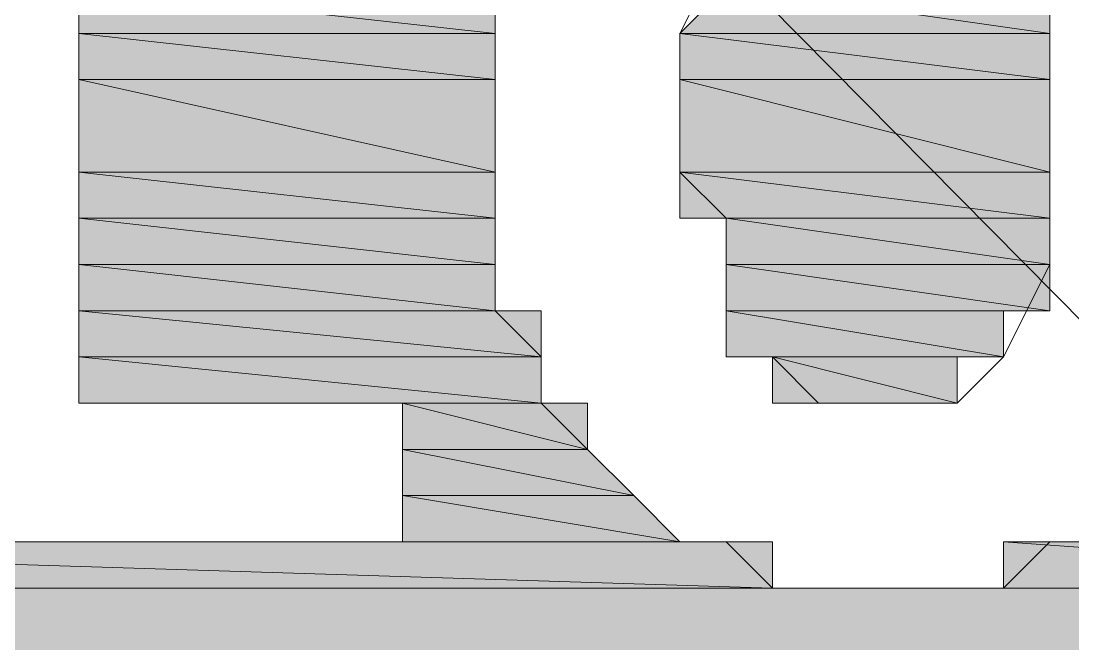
# Model space of a CAD drawing. Extents: x 2510 to 2660, y 706 to 761.
# Drawn here: x 2523.1293 to 2523.5246, y 755.0947 to 755.3288 of the extents above; entities that cross this region are included whole.
import ezdxf

# ---------------------------------------------------------------- set-up
doc = ezdxf.new("R2010")
doc.units = 0
doc.header["$MEASUREMENT"] = 0
doc.layers.add('HANBO', color=7, linetype='CONTINUOUS', lineweight=9)

# ---------------------------------------------------------------- blocks, each defined once
blk = doc.blocks.new('ea')
at = {"layer": 'HANBO'}
h = blk.add_hatch(color=256, dxfattribs=at)
h.dxf.hatch_style = 2
h.paths.add_polyline_path([(55.46017, 79.09942), (55.46017, 79.08299), (55.60841, 79.08299)])
h = blk.add_hatch(color=256, dxfattribs=at)
h.dxf.hatch_style = 2
h.paths.add_polyline_path([(55.46017, 79.09942), (55.60841, 79.09942), (55.60841, 79.08299)])
h = blk.add_hatch(color=256, dxfattribs=at)
h.dxf.hatch_style = 2
h.paths.add_polyline_path([(55.69071, 79.09942), (55.67423, 79.08299), (55.80598, 79.08299)])
h = blk.add_hatch(color=256, dxfattribs=at)
h.dxf.hatch_style = 2
h.paths.add_polyline_path([(55.69071, 79.09942), (55.80598, 79.09942), (55.80598, 79.08299)])
h = blk.add_hatch(color=256, dxfattribs=at)
h.dxf.hatch_style = 2
h.paths.add_polyline_path([(55.46017, 79.08299), (55.46017, 79.06656), (55.60841, 79.06656)])
h = blk.add_hatch(color=256, dxfattribs=at)
h.dxf.hatch_style = 2
h.paths.add_polyline_path([(55.46017, 79.08299), (55.60841, 79.08299), (55.60841, 79.06656)])
h = blk.add_hatch(color=256, dxfattribs=at)
h.dxf.hatch_style = 2
h.paths.add_polyline_path([(55.67423, 79.08299), (55.67423, 79.06656), (55.80598, 79.06656)])
h = blk.add_hatch(color=256, dxfattribs=at)
h.dxf.hatch_style = 2
h.paths.add_polyline_path([(55.67423, 79.08299), (55.80598, 79.08299), (55.80598, 79.06656)])
h = blk.add_hatch(color=256, dxfattribs=at)
h.dxf.hatch_style = 2
h.paths.add_polyline_path([(55.46017, 79.06656), (55.46017, 79.0336), (55.60841, 79.0336)])
h = blk.add_hatch(color=256, dxfattribs=at)
h.dxf.hatch_style = 2
h.paths.add_polyline_path([(55.46017, 79.06656), (55.60841, 79.06656), (55.60841, 79.0336)])
h = blk.add_hatch(color=256, dxfattribs=at)
h.dxf.hatch_style = 2
h.paths.add_polyline_path([(55.67423, 79.06656), (55.67423, 79.0336), (55.80598, 79.0336)])
h = blk.add_hatch(color=256, dxfattribs=at)
h.dxf.hatch_style = 2
h.paths.add_polyline_path([(55.67423, 79.06656), (55.80598, 79.06656), (55.80598, 79.0336)])
h = blk.add_hatch(color=256, dxfattribs=at)
h.dxf.hatch_style = 2
h.paths.add_polyline_path([(55.46017, 79.0336), (55.46017, 79.01717), (55.60841, 79.01717)])
h = blk.add_hatch(color=256, dxfattribs=at)
h.dxf.hatch_style = 2
h.paths.add_polyline_path([(55.46017, 79.0336), (55.60841, 79.0336), (55.60841, 79.01717)])
h = blk.add_hatch(color=256, dxfattribs=at)
h.dxf.hatch_style = 2
h.paths.add_polyline_path([(55.67423, 79.0336), (55.67423, 79.01717), (55.80598, 79.01717)])
h = blk.add_hatch(color=256, dxfattribs=at)
h.dxf.hatch_style = 2
h.paths.add_polyline_path([(55.67423, 79.0336), (55.80598, 79.0336), (55.80598, 79.01717)])
h = blk.add_hatch(color=256, dxfattribs=at)
h.dxf.hatch_style = 2
h.paths.add_polyline_path([(55.46017, 79.01717), (55.46017, 79.00063), (55.60841, 79.00063)])
h = blk.add_hatch(color=256, dxfattribs=at)
h.dxf.hatch_style = 2
h.paths.add_polyline_path([(55.46017, 79.01717), (55.60841, 79.01717), (55.60841, 79.00063)])
h = blk.add_hatch(color=256, dxfattribs=at)
h.dxf.hatch_style = 2
h.paths.add_polyline_path([(55.69071, 79.01717), (55.69071, 79.00063), (55.80598, 79.00063)])
h = blk.add_hatch(color=256, dxfattribs=at)
h.dxf.hatch_style = 2
h.paths.add_polyline_path([(55.69071, 79.01717), (55.80598, 79.01717), (55.80598, 79.00063)])
h = blk.add_hatch(color=256, dxfattribs=at)
h.dxf.hatch_style = 2
h.paths.add_polyline_path([(55.46017, 79.00063), (55.46017, 78.9842), (55.60841, 78.9842)])
h = blk.add_hatch(color=256, dxfattribs=at)
h.dxf.hatch_style = 2
h.paths.add_polyline_path([(55.46017, 79.00063), (55.60841, 79.00063), (55.60841, 78.9842)])
h = blk.add_hatch(color=256, dxfattribs=at)
h.dxf.hatch_style = 2
h.paths.add_polyline_path([(55.69071, 79.00063), (55.69071, 78.9842), (55.80598, 78.9842)])
h = blk.add_hatch(color=256, dxfattribs=at)
h.dxf.hatch_style = 2
h.paths.add_polyline_path([(55.69071, 79.00063), (55.80598, 79.00063), (55.80598, 78.9842)])
h = blk.add_hatch(color=256, dxfattribs=at)
h.dxf.hatch_style = 2
h.paths.add_polyline_path([(55.46017, 78.9842), (55.46017, 78.96777), (55.62483, 78.96777)])
h = blk.add_hatch(color=256, dxfattribs=at)
h.dxf.hatch_style = 2
h.paths.add_polyline_path([(55.46017, 78.9842), (55.62483, 78.9842), (55.62483, 78.96777)])
h = blk.add_hatch(color=256, dxfattribs=at)
h.dxf.hatch_style = 2
h.paths.add_polyline_path([(55.69071, 78.9842), (55.69071, 78.96777), (55.7895, 78.96777)])
h = blk.add_hatch(color=256, dxfattribs=at)
h.dxf.hatch_style = 2
h.paths.add_polyline_path([(55.69071, 78.9842), (55.7895, 78.9842), (55.7895, 78.96777)])
h = blk.add_hatch(color=256, dxfattribs=at)
h.dxf.hatch_style = 2
h.paths.add_polyline_path([(55.46017, 78.96777), (55.46017, 78.95123), (55.62483, 78.95123)])
h = blk.add_hatch(color=256, dxfattribs=at)
h.dxf.hatch_style = 2
h.paths.add_polyline_path([(55.46017, 78.96777), (55.62483, 78.96777), (55.62483, 78.95123)])
h = blk.add_hatch(color=256, dxfattribs=at)
h.dxf.hatch_style = 2
h.paths.add_polyline_path([(55.7072, 78.96777), (55.7072, 78.95123), (55.77302, 78.95123)])
h = blk.add_hatch(color=256, dxfattribs=at)
h.dxf.hatch_style = 2
h.paths.add_polyline_path([(55.7072, 78.96777), (55.77302, 78.96777), (55.77302, 78.95123)])
h = blk.add_hatch(color=256, dxfattribs=at)
h.dxf.hatch_style = 2
h.paths.add_polyline_path([(55.57544, 78.95123), (55.57544, 78.93481), (55.64132, 78.93481)])
h = blk.add_hatch(color=256, dxfattribs=at)
h.dxf.hatch_style = 2
h.paths.add_polyline_path([(55.57544, 78.95123), (55.64132, 78.95123), (55.64132, 78.93481)])
h = blk.add_hatch(color=256, dxfattribs=at)
h.dxf.hatch_style = 2
h.paths.add_polyline_path([(55.57544, 78.93481), (55.57544, 78.91838), (55.6578, 78.91838)])
h = blk.add_hatch(color=256, dxfattribs=at)
h.dxf.hatch_style = 2
h.paths.add_polyline_path([(55.57544, 78.93481), (55.64132, 78.93481), (55.6578, 78.91838)])
h = blk.add_hatch(color=256, dxfattribs=at)
h.dxf.hatch_style = 2
h.paths.add_polyline_path([(55.57544, 78.91838), (55.57544, 78.90184), (55.67423, 78.90184)])
h = blk.add_hatch(color=256, dxfattribs=at)
h.dxf.hatch_style = 2
h.paths.add_polyline_path([(55.57544, 78.91838), (55.6578, 78.91838), (55.67423, 78.90184)])
h = blk.add_hatch(color=256, dxfattribs=at)
h.dxf.hatch_style = 2
h.paths.add_polyline_path([(55.18023, 78.90184), (55.18023, 78.88541), (55.7072, 78.88541)])
h = blk.add_hatch(color=256, dxfattribs=at)
h.dxf.hatch_style = 2
h.paths.add_polyline_path([(55.18023, 78.90184), (55.7072, 78.90184), (55.7072, 78.88541)])
h = blk.add_hatch(color=256, dxfattribs=at)
h.dxf.hatch_style = 2
h.paths.add_polyline_path([(55.7895, 78.90184), (55.7895, 78.88541), (56.02005, 78.88541)])
h = blk.add_hatch(color=256, dxfattribs=at)
h.dxf.hatch_style = 2
h.paths.add_polyline_path([(55.7895, 78.90184), (56.02005, 78.90184), (56.02005, 78.88541)])
h = blk.add_hatch(color=256, dxfattribs=at)
h.dxf.hatch_style = 2
h.paths.add_polyline_path([(55.18023, 78.88541), (56.29998, 78.88541), (56.29998, 78.78662)])
at = {"layer": 'HANBO', "lineweight": 0}
for points in [[(54.96617, 79.84045), (56.54701, 78.24317)], [(55.46017, 79.23117), (55.39429, 79.23117), (55.39429, 78.90184), (55.57544, 78.90184), (55.57544, 78.95123), (55.46017, 78.95123), (55.46017, 79.23117)], [(55.64132, 79.16535), (55.62483, 79.14892), (55.62483, 79.13239), (55.60841, 79.11596), (55.60841, 79.08299), (55.60841, 79.06656), (55.60841, 79.0336), (55.60841, 79.01717), (55.60841, 78.9842), (55.62483, 78.96777), (55.62483, 78.95123), (55.64132, 78.93481), (55.6578, 78.91838), (55.67423, 78.90184), (55.69071, 78.90184), (55.7072, 78.88541), (55.72362, 78.88541), (55.74011, 78.88541), (55.75659, 78.88541), (55.7895, 78.88541), (55.80598, 78.90184), (55.82247, 78.90184)], [(55.74011, 78.95123), (55.72362, 78.95123), (55.7072, 78.96777), (55.69071, 78.96777), (55.69071, 78.9842), (55.69071, 79.01717), (55.67423, 79.0336), (55.67423, 79.06656), (55.67423, 79.08299), (55.69071, 79.11596), (55.69071, 79.13239), (55.69071, 79.14892), (55.7072, 79.14892), (55.72362, 79.16535), (55.74011, 79.16535)], [(55.74011, 79.16535), (55.75659, 79.16535), (55.77302, 79.16535), (55.7895, 79.14892), (55.7895, 79.13239), (55.80598, 79.11596), (55.80598, 79.09942), (55.80598, 79.08299), (55.80598, 79.06656), (55.80598, 79.0336), (55.80598, 79.01717), (55.80598, 79.00063), (55.7895, 78.96777), (55.77302, 78.95123), (55.75659, 78.95123), (55.74011, 78.95123)], [(55.46017, 79.09942), (55.46017, 79.08299), (55.60841, 79.08299), (55.46017, 79.09942)], [(55.46017, 79.09942), (55.60841, 79.09942), (55.60841, 79.08299), (55.46017, 79.09942)], [(55.69071, 79.09942), (55.67423, 79.08299), (55.80598, 79.08299), (55.69071, 79.09942)], [(55.69071, 79.09942), (55.80598, 79.09942), (55.80598, 79.08299), (55.69071, 79.09942)], [(55.46017, 79.08299), (55.46017, 79.06656), (55.60841, 79.06656), (55.46017, 79.08299)], [(55.46017, 79.08299), (55.60841, 79.08299), (55.60841, 79.06656), (55.46017, 79.08299)], [(55.67423, 79.08299), (55.67423, 79.06656), (55.80598, 79.06656), (55.67423, 79.08299)], [(55.67423, 79.08299), (55.80598, 79.08299), (55.80598, 79.06656), (55.67423, 79.08299)], [(55.46017, 79.06656), (55.46017, 79.0336), (55.60841, 79.0336), (55.46017, 79.06656)], [(55.46017, 79.06656), (55.60841, 79.06656), (55.60841, 79.0336), (55.46017, 79.06656)], [(55.67423, 79.06656), (55.67423, 79.0336), (55.80598, 79.0336), (55.67423, 79.06656)], [(55.67423, 79.06656), (55.80598, 79.06656), (55.80598, 79.0336), (55.67423, 79.06656)], [(55.46017, 79.0336), (55.46017, 79.01717), (55.60841, 79.01717), (55.46017, 79.0336)], [(55.46017, 79.0336), (55.60841, 79.0336), (55.60841, 79.01717), (55.46017, 79.0336)], [(55.67423, 79.0336), (55.67423, 79.01717), (55.80598, 79.01717), (55.67423, 79.0336)], [(55.67423, 79.0336), (55.80598, 79.0336), (55.80598, 79.01717), (55.67423, 79.0336)], [(55.46017, 79.01717), (55.46017, 79.00063), (55.60841, 79.00063), (55.46017, 79.01717)], [(55.46017, 79.01717), (55.60841, 79.01717), (55.60841, 79.00063), (55.46017, 79.01717)], [(55.67423, 79.01717), (55.69071, 79.01717), (55.80598, 79.01717), (55.67423, 79.01717)], [(55.69071, 79.01717), (55.69071, 79.00063), (55.80598, 79.00063), (55.69071, 79.01717)], [(55.69071, 79.01717), (55.80598, 79.01717), (55.80598, 79.00063), (55.69071, 79.01717)], [(55.46017, 79.00063), (55.46017, 78.9842), (55.60841, 78.9842), (55.46017, 79.00063)], [(55.46017, 79.00063), (55.60841, 79.00063), (55.60841, 78.9842), (55.46017, 79.00063)], [(55.69071, 79.00063), (55.69071, 78.9842), (55.80598, 78.9842), (55.69071, 79.00063)], [(55.69071, 79.00063), (55.80598, 79.00063), (55.80598, 78.9842), (55.69071, 79.00063)], [(55.46017, 78.9842), (55.60841, 78.9842), (55.62483, 78.9842), (55.46017, 78.9842)], [(55.46017, 78.9842), (55.46017, 78.96777), (55.62483, 78.96777), (55.46017, 78.9842)], [(55.46017, 78.9842), (55.62483, 78.9842), (55.62483, 78.96777), (55.46017, 78.9842)], [(55.69071, 78.9842), (55.80598, 78.9842), (55.7895, 78.9842), (55.69071, 78.9842)], [(55.69071, 78.9842), (55.69071, 78.96777), (55.7895, 78.96777), (55.69071, 78.9842)], [(55.69071, 78.9842), (55.7895, 78.9842), (55.7895, 78.96777), (55.69071, 78.9842)], [(55.46017, 78.96777), (55.46017, 78.95123), (55.62483, 78.95123), (55.46017, 78.96777)], [(55.46017, 78.96777), (55.62483, 78.96777), (55.62483, 78.95123), (55.46017, 78.96777)], [(55.69071, 78.96777), (55.7072, 78.96777), (55.7895, 78.96777), (55.69071, 78.96777)], [(55.7072, 78.96777), (55.7895, 78.96777), (55.77302, 78.96777), (55.7072, 78.96777)], [(55.7072, 78.96777), (55.7072, 78.95123), (55.77302, 78.95123), (55.7072, 78.96777)], [(55.7072, 78.96777), (55.77302, 78.96777), (55.77302, 78.95123), (55.7072, 78.96777)], [(55.57544, 78.95123), (55.62483, 78.95123), (55.64132, 78.95123), (55.57544, 78.95123)], [(55.57544, 78.95123), (55.57544, 78.93481), (55.64132, 78.93481), (55.57544, 78.95123)], [(55.57544, 78.95123), (55.64132, 78.95123), (55.64132, 78.93481), (55.57544, 78.95123)], [(55.7072, 78.95123), (55.72362, 78.95123), (55.77302, 78.95123), (55.7072, 78.95123)], [(55.72362, 78.95123), (55.77302, 78.95123), (55.75659, 78.95123), (55.72362, 78.95123)], [(55.72362, 78.95123), (55.74011, 78.95123), (55.75659, 78.95123), (55.72362, 78.95123)], [(55.57544, 78.93481), (55.57544, 78.91838), (55.6578, 78.91838), (55.57544, 78.93481)], [(55.57544, 78.93481), (55.64132, 78.93481), (55.6578, 78.91838), (55.57544, 78.93481)], [(55.57544, 78.91838), (55.57544, 78.90184), (55.67423, 78.90184), (55.57544, 78.91838)], [(55.57544, 78.91838), (55.6578, 78.91838), (55.67423, 78.90184), (55.57544, 78.91838)], [(55.18023, 78.90184), (55.18023, 78.88541), (55.7072, 78.88541), (55.18023, 78.90184)], [(55.18023, 78.90184), (55.7072, 78.90184), (55.7072, 78.88541), (55.18023, 78.90184)], [(55.57544, 78.90184), (55.67423, 78.90184), (55.69071, 78.90184), (55.57544, 78.90184)], [(55.57544, 78.90184), (55.69071, 78.90184), (55.7072, 78.90184), (55.57544, 78.90184)], [(55.80598, 78.90184), (55.7895, 78.90184), (56.00356, 78.90184), (55.80598, 78.90184)], [(55.7895, 78.90184), (56.00356, 78.90184), (56.02005, 78.90184), (55.7895, 78.90184)], [(55.7895, 78.90184), (55.7895, 78.88541), (56.02005, 78.88541), (55.7895, 78.90184)], [(55.7895, 78.90184), (56.02005, 78.90184), (56.02005, 78.88541), (55.7895, 78.90184)], [(55.82247, 78.90184), (55.80598, 78.90184), (55.98713, 78.90184), (55.82247, 78.90184)], [(55.80598, 78.90184), (55.98713, 78.90184), (56.00356, 78.90184), (55.80598, 78.90184)], [(55.18023, 78.88541), (55.7072, 78.88541), (55.72362, 78.88541), (55.18023, 78.88541)], [(55.18023, 78.88541), (55.72362, 78.88541), (55.74011, 78.88541), (55.18023, 78.88541)], [(55.18023, 78.88541), (56.29998, 78.88541), (56.29998, 78.78662), (55.18023, 78.88541)], [(55.75659, 78.88541), (55.74011, 78.88541), (56.05296, 78.88541), (55.75659, 78.88541)], [(55.77302, 78.88541), (55.75659, 78.88541), (56.03653, 78.88541), (55.77302, 78.88541)], [(55.75659, 78.88541), (56.03653, 78.88541), (56.05296, 78.88541), (55.75659, 78.88541)], [(55.7895, 78.88541), (55.77302, 78.88541), (56.02005, 78.88541), (55.7895, 78.88541)], [(55.77302, 78.88541), (56.02005, 78.88541), (56.03653, 78.88541), (55.77302, 78.88541)]]:
    blk.add_lwpolyline(points, dxfattribs=at)
for points in [[(55.46017, 79.08299), (55.46017, 79.08299), (55.60841, 79.08299), (55.60841, 79.08299), (55.60841, 79.08299), (55.46017, 79.08299), (55.46017, 79.08299)], [(55.46017, 79.08299), (55.46017, 79.08299), (55.60841, 79.08299), (55.60841, 79.08299), (55.60841, 79.08299), (55.46017, 79.08299), (55.46017, 79.08299)], [(55.46017, 79.08299), (55.46017, 79.08299), (55.60841, 79.08299), (55.60841, 79.08299), (55.60841, 79.08299), (55.46017, 79.08299), (55.46017, 79.08299)], [(55.46017, 79.08299), (55.46017, 79.08299), (55.60841, 79.08299), (55.60841, 79.08299), (55.60841, 79.08299), (55.46017, 79.08299), (55.46017, 79.08299)], [(55.46017, 79.08299), (55.46017, 79.08299), (55.60841, 79.08299), (55.60841, 79.08299), (55.60841, 79.08299), (55.46017, 79.08299), (55.46017, 79.08299)], [(55.46017, 79.08299), (55.46017, 79.08299), (55.60841, 79.08299), (55.60841, 79.08299), (55.60841, 79.08299), (55.46017, 79.08299), (55.46017, 79.08299)], [(55.46017, 79.08299), (55.46017, 79.08299), (55.60841, 79.08299), (55.60841, 79.08299), (55.60841, 79.08299), (55.46017, 79.08299), (55.46017, 79.08299)], [(55.46017, 79.08299), (55.46017, 79.08299), (55.60841, 79.08299), (55.60841, 79.08299), (55.60841, 79.08299), (55.46017, 79.08299), (55.46017, 79.08299)], [(55.46017, 79.08299), (55.46017, 79.08299), (55.60841, 79.08299), (55.60841, 79.08299), (55.60841, 79.08299), (55.46017, 79.08299), (55.46017, 79.08299)], [(55.46017, 79.08299), (55.46017, 79.08299), (55.60841, 79.08299), (55.60841, 79.08299), (55.60841, 79.08299), (55.46017, 79.08299), (55.46017, 79.08299)], [(55.67423, 79.08299), (55.67423, 79.08299), (55.80598, 79.08299), (55.80598, 79.08299), (55.80598, 79.08299), (55.67423, 79.08299), (55.67423, 79.08299)], [(55.67423, 79.08299), (55.67423, 79.08299), (55.80598, 79.08299), (55.80598, 79.08299), (55.80598, 79.08299), (55.67423, 79.08299), (55.67423, 79.08299)], [(55.67423, 79.08299), (55.67423, 79.08299), (55.80598, 79.08299), (55.80598, 79.08299), (55.80598, 79.08299), (55.67423, 79.08299), (55.67423, 79.08299)], [(55.67423, 79.08299), (55.67423, 79.08299), (55.80598, 79.08299), (55.80598, 79.08299), (55.80598, 79.08299), (55.67423, 79.08299), (55.67423, 79.08299)], [(55.67423, 79.08299), (55.67423, 79.08299), (55.80598, 79.08299), (55.80598, 79.08299), (55.80598, 79.08299), (55.67423, 79.08299), (55.67423, 79.08299)], [(55.67423, 79.08299), (55.67423, 79.08299), (55.80598, 79.08299), (55.80598, 79.08299), (55.80598, 79.08299), (55.67423, 79.08299), (55.67423, 79.08299)], [(55.67423, 79.08299), (55.67423, 79.08299), (55.80598, 79.08299), (55.80598, 79.08299), (55.80598, 79.08299), (55.67423, 79.08299), (55.67423, 79.08299)], [(55.67423, 79.08299), (55.67423, 79.08299), (55.80598, 79.08299), (55.80598, 79.08299), (55.80598, 79.08299), (55.67423, 79.08299), (55.67423, 79.08299)], [(55.67423, 79.08299), (55.67423, 79.08299), (55.80598, 79.08299), (55.80598, 79.08299), (55.80598, 79.08299), (55.67423, 79.08299), (55.67423, 79.08299)], [(55.67423, 79.08299), (55.67423, 79.08299), (55.80598, 79.08299), (55.80598, 79.08299), (55.80598, 79.08299), (55.67423, 79.08299), (55.67423, 79.08299)], [(55.46017, 79.06656), (55.46017, 79.06656), (55.60841, 79.06656), (55.60841, 79.06656), (55.60841, 79.06656), (55.46017, 79.06656), (55.46017, 79.06656)], [(55.46017, 79.06656), (55.46017, 79.06656), (55.60841, 79.06656), (55.60841, 79.06656), (55.60841, 79.06656), (55.46017, 79.06656), (55.46017, 79.06656)], [(55.46017, 79.06656), (55.46017, 79.06656), (55.60841, 79.06656), (55.60841, 79.06656), (55.60841, 79.06656), (55.46017, 79.06656), (55.46017, 79.06656)], [(55.46017, 79.06656), (55.46017, 79.06656), (55.60841, 79.06656), (55.60841, 79.06656), (55.60841, 79.06656), (55.46017, 79.06656), (55.46017, 79.06656)], [(55.46017, 79.06656), (55.46017, 79.06656), (55.60841, 79.06656), (55.60841, 79.06656), (55.60841, 79.06656), (55.46017, 79.06656), (55.46017, 79.06656)], [(55.46017, 79.06656), (55.46017, 79.06656), (55.60841, 79.06656), (55.60841, 79.06656), (55.60841, 79.06656), (55.46017, 79.06656), (55.46017, 79.06656)], [(55.46017, 79.06656), (55.46017, 79.06656), (55.60841, 79.06656), (55.60841, 79.06656), (55.60841, 79.06656), (55.46017, 79.06656), (55.46017, 79.06656)], [(55.46017, 79.06656), (55.46017, 79.06656), (55.60841, 79.06656), (55.60841, 79.06656), (55.60841, 79.06656), (55.46017, 79.06656), (55.46017, 79.06656)], [(55.46017, 79.06656), (55.46017, 79.06656), (55.60841, 79.06656), (55.60841, 79.06656), (55.60841, 79.06656), (55.46017, 79.06656), (55.46017, 79.06656)], [(55.46017, 79.06656), (55.46017, 79.06656), (55.60841, 79.06656), (55.60841, 79.06656), (55.60841, 79.06656), (55.46017, 79.06656), (55.46017, 79.06656)], [(55.46017, 79.06656), (55.46017, 79.06656), (55.60841, 79.06656), (55.60841, 79.06656), (55.60841, 79.06656), (55.46017, 79.06656), (55.46017, 79.06656)], [(55.46017, 79.06656), (55.46017, 79.06656), (55.60841, 79.06656), (55.60841, 79.06656), (55.60841, 79.06656), (55.46017, 79.06656), (55.46017, 79.06656)], [(55.67423, 79.06656), (55.67423, 79.06656), (55.80598, 79.06656), (55.80598, 79.06656), (55.80598, 79.06656), (55.67423, 79.06656), (55.67423, 79.06656)], [(55.67423, 79.06656), (55.67423, 79.06656), (55.80598, 79.06656), (55.80598, 79.06656), (55.80598, 79.06656), (55.67423, 79.06656), (55.67423, 79.06656)], [(55.67423, 79.06656), (55.67423, 79.06656), (55.80598, 79.06656), (55.80598, 79.06656), (55.80598, 79.06656), (55.67423, 79.06656), (55.67423, 79.06656)], [(55.67423, 79.06656), (55.67423, 79.06656), (55.80598, 79.06656), (55.80598, 79.06656), (55.80598, 79.06656), (55.67423, 79.06656), (55.67423, 79.06656)], [(55.67423, 79.06656), (55.67423, 79.06656), (55.80598, 79.06656), (55.80598, 79.06656), (55.80598, 79.06656), (55.67423, 79.06656), (55.67423, 79.06656)], [(55.67423, 79.06656), (55.67423, 79.06656), (55.80598, 79.06656), (55.80598, 79.06656), (55.80598, 79.06656), (55.67423, 79.06656), (55.67423, 79.06656)], [(55.67423, 79.06656), (55.67423, 79.06656), (55.80598, 79.06656), (55.80598, 79.06656), (55.80598, 79.06656), (55.67423, 79.06656), (55.67423, 79.06656)], [(55.67423, 79.06656), (55.67423, 79.06656), (55.80598, 79.06656), (55.80598, 79.06656), (55.80598, 79.06656), (55.67423, 79.06656), (55.67423, 79.06656)], [(55.67423, 79.06656), (55.67423, 79.06656), (55.80598, 79.06656), (55.80598, 79.06656), (55.80598, 79.06656), (55.67423, 79.06656), (55.67423, 79.06656)], [(55.67423, 79.06656), (55.67423, 79.06656), (55.80598, 79.06656), (55.80598, 79.06656), (55.80598, 79.06656), (55.67423, 79.06656), (55.67423, 79.06656)], [(55.67423, 79.06656), (55.67423, 79.06656), (55.80598, 79.06656), (55.80598, 79.06656), (55.80598, 79.06656), (55.67423, 79.06656), (55.67423, 79.06656)], [(55.67423, 79.06656), (55.67423, 79.06656), (55.80598, 79.06656), (55.80598, 79.06656), (55.80598, 79.06656), (55.67423, 79.06656), (55.67423, 79.06656)], [(55.46017, 79.0336), (55.46017, 79.0336), (55.60841, 79.0336), (55.60841, 79.0336), (55.60841, 79.0336), (55.46017, 79.0336), (55.46017, 79.0336)], [(55.46017, 79.0336), (55.46017, 79.0336), (55.60841, 79.0336), (55.60841, 79.0336), (55.60841, 79.0336), (55.46017, 79.0336), (55.46017, 79.0336)], [(55.46017, 79.0336), (55.46017, 79.0336), (55.60841, 79.0336), (55.60841, 79.0336), (55.60841, 79.0336), (55.46017, 79.0336), (55.46017, 79.0336)], [(55.46017, 79.0336), (55.46017, 79.0336), (55.60841, 79.0336), (55.60841, 79.0336), (55.60841, 79.0336), (55.46017, 79.0336), (55.46017, 79.0336)], [(55.46017, 79.0336), (55.46017, 79.0336), (55.60841, 79.0336), (55.60841, 79.0336), (55.60841, 79.0336), (55.46017, 79.0336), (55.46017, 79.0336)], [(55.46017, 79.0336), (55.46017, 79.0336), (55.60841, 79.0336), (55.60841, 79.0336), (55.60841, 79.0336), (55.46017, 79.0336), (55.46017, 79.0336)], [(55.46017, 79.0336), (55.46017, 79.0336), (55.60841, 79.0336), (55.60841, 79.0336), (55.60841, 79.0336), (55.46017, 79.0336), (55.46017, 79.0336)], [(55.46017, 79.0336), (55.46017, 79.0336), (55.60841, 79.0336), (55.60841, 79.0336), (55.60841, 79.0336), (55.46017, 79.0336), (55.46017, 79.0336)], [(55.67423, 79.0336), (55.67423, 79.0336), (55.80598, 79.0336), (55.80598, 79.0336), (55.80598, 79.0336), (55.67423, 79.0336), (55.67423, 79.0336)], [(55.67423, 79.0336), (55.67423, 79.0336), (55.80598, 79.0336), (55.80598, 79.0336), (55.80598, 79.0336), (55.67423, 79.0336), (55.67423, 79.0336)], [(55.67423, 79.0336), (55.67423, 79.0336), (55.80598, 79.0336), (55.80598, 79.0336), (55.80598, 79.0336), (55.67423, 79.0336), (55.67423, 79.0336)], [(55.67423, 79.0336), (55.67423, 79.0336), (55.80598, 79.0336), (55.80598, 79.0336), (55.80598, 79.0336), (55.67423, 79.0336), (55.67423, 79.0336)], [(55.67423, 79.0336), (55.67423, 79.0336), (55.80598, 79.0336), (55.80598, 79.0336), (55.80598, 79.0336), (55.67423, 79.0336), (55.67423, 79.0336)], [(55.67423, 79.0336), (55.67423, 79.0336), (55.80598, 79.0336), (55.80598, 79.0336), (55.80598, 79.0336), (55.67423, 79.0336), (55.67423, 79.0336)], [(55.67423, 79.0336), (55.67423, 79.0336), (55.80598, 79.0336), (55.80598, 79.0336), (55.80598, 79.0336), (55.67423, 79.0336), (55.67423, 79.0336)], [(55.67423, 79.0336), (55.67423, 79.0336), (55.80598, 79.0336), (55.80598, 79.0336), (55.80598, 79.0336), (55.67423, 79.0336), (55.67423, 79.0336)], [(55.46017, 79.01717), (55.46017, 79.01717), (55.60841, 79.01717), (55.60841, 79.01717), (55.60841, 79.01717), (55.46017, 79.01717), (55.46017, 79.01717)], [(55.46017, 79.01717), (55.46017, 79.01717), (55.60841, 79.01717), (55.60841, 79.01717), (55.60841, 79.01717), (55.46017, 79.01717), (55.46017, 79.01717)], [(55.46017, 79.01717), (55.46017, 79.01717), (55.60841, 79.01717), (55.60841, 79.01717), (55.60841, 79.01717), (55.46017, 79.01717), (55.46017, 79.01717)], [(55.46017, 79.01717), (55.46017, 79.01717), (55.60841, 79.01717), (55.60841, 79.01717), (55.60841, 79.01717), (55.46017, 79.01717), (55.46017, 79.01717)], [(55.46017, 79.01717), (55.46017, 79.01717), (55.60841, 79.01717), (55.60841, 79.01717), (55.60841, 79.01717), (55.46017, 79.01717), (55.46017, 79.01717)], [(55.46017, 79.01717), (55.46017, 79.01717), (55.60841, 79.01717), (55.60841, 79.01717), (55.60841, 79.01717), (55.46017, 79.01717), (55.46017, 79.01717)], [(55.46017, 79.01717), (55.46017, 79.01717), (55.60841, 79.01717), (55.60841, 79.01717), (55.60841, 79.01717), (55.46017, 79.01717), (55.46017, 79.01717)], [(55.46017, 79.01717), (55.46017, 79.01717), (55.60841, 79.01717), (55.60841, 79.01717), (55.60841, 79.01717), (55.46017, 79.01717), (55.46017, 79.01717)], [(55.46017, 79.01717), (55.46017, 79.01717), (55.60841, 79.01717), (55.60841, 79.01717), (55.60841, 79.01717), (55.46017, 79.01717), (55.46017, 79.01717)], [(55.46017, 79.01717), (55.46017, 79.01717), (55.60841, 79.01717), (55.60841, 79.01717), (55.60841, 79.01717), (55.46017, 79.01717), (55.46017, 79.01717)], [(55.46017, 79.01717), (55.46017, 79.01717), (55.60841, 79.01717), (55.60841, 79.01717), (55.60841, 79.01717), (55.46017, 79.01717), (55.46017, 79.01717)], [(55.46017, 79.01717), (55.46017, 79.01717), (55.60841, 79.01717), (55.60841, 79.01717), (55.60841, 79.01717), (55.46017, 79.01717), (55.46017, 79.01717)], [(55.46017, 79.01717), (55.46017, 79.01717), (55.60841, 79.01717), (55.60841, 79.01717), (55.60841, 79.01717), (55.46017, 79.01717), (55.46017, 79.01717)], [(55.46017, 79.01717), (55.46017, 79.01717), (55.60841, 79.01717), (55.60841, 79.01717), (55.60841, 79.01717), (55.46017, 79.01717), (55.46017, 79.01717)], [(55.67423, 79.01717), (55.67423, 79.01717), (55.80598, 79.01717), (55.80598, 79.01717), (55.80598, 79.01717), (55.67423, 79.01717), (55.67423, 79.01717)], [(55.69071, 79.01717), (55.69071, 79.01717), (55.80598, 79.01717), (55.80598, 79.01717), (55.80598, 79.01717), (55.69071, 79.01717), (55.69071, 79.01717)], [(55.69071, 79.01717), (55.69071, 79.01717), (55.80598, 79.01717), (55.80598, 79.01717), (55.80598, 79.01717), (55.69071, 79.01717), (55.69071, 79.01717)], [(55.69071, 79.01717), (55.69071, 79.01717), (55.80598, 79.01717), (55.80598, 79.01717), (55.80598, 79.01717), (55.69071, 79.01717), (55.69071, 79.01717)], [(55.69071, 79.01717), (55.69071, 79.01717), (55.80598, 79.01717), (55.80598, 79.01717), (55.80598, 79.01717), (55.69071, 79.01717), (55.69071, 79.01717)], [(55.69071, 79.01717), (55.69071, 79.01717), (55.80598, 79.01717), (55.80598, 79.01717), (55.80598, 79.01717), (55.69071, 79.01717), (55.69071, 79.01717)], [(55.69071, 79.01717), (55.69071, 79.01717), (55.80598, 79.01717), (55.80598, 79.01717), (55.80598, 79.01717), (55.69071, 79.01717), (55.69071, 79.01717)], [(55.69071, 79.01717), (55.69071, 79.01717), (55.80598, 79.01717), (55.80598, 79.01717), (55.80598, 79.01717), (55.69071, 79.01717), (55.69071, 79.01717)], [(55.69071, 79.01717), (55.69071, 79.01717), (55.80598, 79.01717), (55.80598, 79.01717), (55.80598, 79.01717), (55.69071, 79.01717), (55.69071, 79.01717)], [(55.69071, 79.01717), (55.69071, 79.01717), (55.80598, 79.01717), (55.80598, 79.01717), (55.80598, 79.01717), (55.69071, 79.01717), (55.69071, 79.01717)], [(55.69071, 79.01717), (55.69071, 79.01717), (55.80598, 79.01717), (55.80598, 79.01717), (55.80598, 79.01717), (55.69071, 79.01717), (55.69071, 79.01717)], [(55.69071, 79.01717), (55.69071, 79.01717), (55.80598, 79.01717), (55.80598, 79.01717), (55.80598, 79.01717), (55.69071, 79.01717), (55.69071, 79.01717)], [(55.69071, 79.01717), (55.69071, 79.01717), (55.80598, 79.01717), (55.80598, 79.01717), (55.80598, 79.01717), (55.69071, 79.01717), (55.69071, 79.01717)], [(55.46017, 78.9842), (55.46017, 78.9842), (55.60841, 78.9842), (55.60841, 78.9842), (55.60841, 78.9842), (55.46017, 78.9842), (55.46017, 78.9842)], [(55.46017, 78.9842), (55.46017, 78.9842), (55.60841, 78.9842), (55.60841, 78.9842), (55.60841, 78.9842), (55.46017, 78.9842), (55.46017, 78.9842)], [(55.46017, 78.9842), (55.46017, 78.9842), (55.62483, 78.9842), (55.62483, 78.9842), (55.62483, 78.9842), (55.46017, 78.9842), (55.46017, 78.9842)], [(55.46017, 78.9842), (55.46017, 78.9842), (55.62483, 78.9842), (55.62483, 78.9842), (55.62483, 78.9842), (55.46017, 78.9842), (55.46017, 78.9842)], [(55.46017, 78.9842), (55.46017, 78.9842), (55.62483, 78.9842), (55.62483, 78.9842), (55.62483, 78.9842), (55.46017, 78.9842), (55.46017, 78.9842)], [(55.46017, 78.9842), (55.46017, 78.9842), (55.62483, 78.9842), (55.62483, 78.9842), (55.62483, 78.9842), (55.46017, 78.9842), (55.46017, 78.9842)], [(55.46017, 78.9842), (55.46017, 78.9842), (55.62483, 78.9842), (55.62483, 78.9842), (55.62483, 78.9842), (55.46017, 78.9842), (55.46017, 78.9842)], [(55.46017, 78.9842), (55.46017, 78.9842), (55.62483, 78.9842), (55.62483, 78.9842), (55.62483, 78.9842), (55.46017, 78.9842), (55.46017, 78.9842)], [(55.46017, 78.9842), (55.46017, 78.9842), (55.62483, 78.9842), (55.62483, 78.9842), (55.62483, 78.9842), (55.46017, 78.9842), (55.46017, 78.9842)], [(55.69071, 78.9842), (55.69071, 78.9842), (55.7895, 78.9842), (55.7895, 78.9842), (55.7895, 78.9842), (55.69071, 78.9842), (55.69071, 78.9842)], [(55.69071, 78.9842), (55.69071, 78.9842), (55.7895, 78.9842), (55.7895, 78.9842), (55.7895, 78.9842), (55.69071, 78.9842), (55.69071, 78.9842)], [(55.69071, 78.9842), (55.69071, 78.9842), (55.7895, 78.9842), (55.7895, 78.9842), (55.7895, 78.9842), (55.69071, 78.9842), (55.69071, 78.9842)], [(55.69071, 78.9842), (55.69071, 78.9842), (55.7895, 78.9842), (55.7895, 78.9842), (55.7895, 78.9842), (55.69071, 78.9842), (55.69071, 78.9842)], [(55.69071, 78.9842), (55.69071, 78.9842), (55.7895, 78.9842), (55.7895, 78.9842), (55.7895, 78.9842), (55.69071, 78.9842), (55.69071, 78.9842)], [(55.69071, 78.9842), (55.69071, 78.9842), (55.7895, 78.9842), (55.7895, 78.9842), (55.7895, 78.9842), (55.69071, 78.9842), (55.69071, 78.9842)], [(55.69071, 78.9842), (55.69071, 78.9842), (55.7895, 78.9842), (55.7895, 78.9842), (55.7895, 78.9842), (55.69071, 78.9842), (55.69071, 78.9842)], [(55.69071, 78.9842), (55.69071, 78.9842), (55.7895, 78.9842), (55.7895, 78.9842), (55.7895, 78.9842), (55.69071, 78.9842), (55.69071, 78.9842)], [(55.69071, 78.9842), (55.69071, 78.9842), (55.7895, 78.9842), (55.7895, 78.9842), (55.7895, 78.9842), (55.69071, 78.9842), (55.69071, 78.9842)], [(55.46017, 78.96777), (55.46017, 78.96777), (55.62483, 78.96777), (55.62483, 78.96777), (55.62483, 78.96777), (55.46017, 78.96777), (55.46017, 78.96777)], [(55.46017, 78.96777), (55.46017, 78.96777), (55.62483, 78.96777), (55.62483, 78.96777), (55.62483, 78.96777), (55.46017, 78.96777), (55.46017, 78.96777)], [(55.46017, 78.96777), (55.46017, 78.96777), (55.62483, 78.96777), (55.62483, 78.96777), (55.62483, 78.96777), (55.46017, 78.96777), (55.46017, 78.96777)], [(55.46017, 78.96777), (55.46017, 78.96777), (55.62483, 78.96777), (55.62483, 78.96777), (55.62483, 78.96777), (55.46017, 78.96777), (55.46017, 78.96777)], [(55.46017, 78.96777), (55.46017, 78.96777), (55.62483, 78.96777), (55.62483, 78.96777), (55.62483, 78.96777), (55.46017, 78.96777), (55.46017, 78.96777)], [(55.46017, 78.96777), (55.46017, 78.96777), (55.62483, 78.96777), (55.62483, 78.96777), (55.62483, 78.96777), (55.46017, 78.96777), (55.46017, 78.96777)], [(55.46017, 78.96777), (55.46017, 78.96777), (55.62483, 78.96777), (55.62483, 78.96777), (55.62483, 78.96777), (55.46017, 78.96777), (55.46017, 78.96777)], [(55.46017, 78.96777), (55.46017, 78.96777), (55.62483, 78.96777), (55.62483, 78.96777), (55.62483, 78.96777), (55.46017, 78.96777), (55.46017, 78.96777)], [(55.46017, 78.96777), (55.46017, 78.96777), (55.62483, 78.96777), (55.62483, 78.96777), (55.62483, 78.96777), (55.46017, 78.96777), (55.46017, 78.96777)], [(55.46017, 78.96777), (55.46017, 78.96777), (55.62483, 78.96777), (55.62483, 78.96777), (55.62483, 78.96777), (55.46017, 78.96777), (55.46017, 78.96777)], [(55.46017, 78.96777), (55.46017, 78.96777), (55.62483, 78.96777), (55.62483, 78.96777), (55.62483, 78.96777), (55.46017, 78.96777), (55.46017, 78.96777)], [(55.46017, 78.96777), (55.46017, 78.96777), (55.62483, 78.96777), (55.62483, 78.96777), (55.62483, 78.96777), (55.46017, 78.96777), (55.46017, 78.96777)], [(55.46017, 78.96777), (55.46017, 78.96777), (55.62483, 78.96777), (55.62483, 78.96777), (55.62483, 78.96777), (55.46017, 78.96777), (55.46017, 78.96777)], [(55.46017, 78.96777), (55.46017, 78.96777), (55.62483, 78.96777), (55.62483, 78.96777), (55.62483, 78.96777), (55.46017, 78.96777), (55.46017, 78.96777)], [(55.46017, 78.96777), (55.46017, 78.96777), (55.62483, 78.96777), (55.62483, 78.96777), (55.62483, 78.96777), (55.46017, 78.96777), (55.46017, 78.96777)], [(55.46017, 78.96777), (55.46017, 78.96777), (55.62483, 78.96777), (55.62483, 78.96777), (55.62483, 78.96777), (55.46017, 78.96777), (55.46017, 78.96777)], [(55.69071, 78.96777), (55.69071, 78.96777), (55.7895, 78.96777), (55.7895, 78.96777), (55.7895, 78.96777), (55.69071, 78.96777), (55.69071, 78.96777)], [(55.69071, 78.96777), (55.69071, 78.96777), (55.7895, 78.96777), (55.7895, 78.96777), (55.7895, 78.96777), (55.69071, 78.96777), (55.69071, 78.96777)], [(55.69071, 78.96777), (55.69071, 78.96777), (55.7895, 78.96777), (55.7895, 78.96777), (55.7895, 78.96777), (55.69071, 78.96777), (55.69071, 78.96777)], [(55.7072, 78.96777), (55.7072, 78.96777), (55.7895, 78.96777), (55.7895, 78.96777), (55.7895, 78.96777), (55.7072, 78.96777), (55.7072, 78.96777)], [(55.7072, 78.96777), (55.7072, 78.96777), (55.7895, 78.96777), (55.7895, 78.96777), (55.7895, 78.96777), (55.7072, 78.96777), (55.7072, 78.96777)], [(55.7072, 78.96777), (55.7072, 78.96777), (55.7895, 78.96777), (55.7895, 78.96777), (55.7895, 78.96777), (55.7072, 78.96777), (55.7072, 78.96777)], [(55.7072, 78.96777), (55.7072, 78.96777), (55.7895, 78.96777), (55.7895, 78.96777), (55.7895, 78.96777), (55.7072, 78.96777), (55.7072, 78.96777)], [(55.7072, 78.96777), (55.7072, 78.96777), (55.7895, 78.96777), (55.7895, 78.96777), (55.7895, 78.96777), (55.7072, 78.96777), (55.7072, 78.96777)], [(55.7072, 78.96777), (55.7072, 78.96777), (55.7895, 78.96777), (55.7895, 78.96777), (55.7895, 78.96777), (55.7072, 78.96777), (55.7072, 78.96777)], [(55.7072, 78.96777), (55.7072, 78.96777), (55.77302, 78.96777), (55.77302, 78.96777), (55.77302, 78.96777), (55.7072, 78.96777), (55.7072, 78.96777)], [(55.7072, 78.96777), (55.7072, 78.96777), (55.77302, 78.96777), (55.77302, 78.96777), (55.77302, 78.96777), (55.7072, 78.96777), (55.7072, 78.96777)], [(55.7072, 78.96777), (55.7072, 78.96777), (55.77302, 78.96777), (55.77302, 78.96777), (55.77302, 78.96777), (55.7072, 78.96777), (55.7072, 78.96777)], [(55.7072, 78.96777), (55.7072, 78.96777), (55.77302, 78.96777), (55.77302, 78.96777), (55.77302, 78.96777), (55.7072, 78.96777), (55.7072, 78.96777)], [(55.7072, 78.96777), (55.7072, 78.96777), (55.77302, 78.96777), (55.77302, 78.96777), (55.77302, 78.96777), (55.7072, 78.96777), (55.7072, 78.96777)], [(55.46017, 78.95123), (55.46017, 78.95123), (55.57544, 78.95123), (55.57544, 78.95123), (55.57544, 78.95123), (55.46017, 78.95123), (55.46017, 78.95123)], [(55.57544, 78.95123), (55.57544, 78.95123), (55.62483, 78.95123), (55.62483, 78.95123), (55.62483, 78.95123), (55.57544, 78.95123), (55.57544, 78.95123)], [(55.57544, 78.95123), (55.57544, 78.95123), (55.62483, 78.95123), (55.62483, 78.95123), (55.62483, 78.95123), (55.57544, 78.95123), (55.57544, 78.95123)], [(55.57544, 78.95123), (55.57544, 78.95123), (55.62483, 78.95123), (55.62483, 78.95123), (55.62483, 78.95123), (55.57544, 78.95123), (55.57544, 78.95123)], [(55.57544, 78.95123), (55.57544, 78.95123), (55.62483, 78.95123), (55.62483, 78.95123), (55.62483, 78.95123), (55.57544, 78.95123), (55.57544, 78.95123)], [(55.57544, 78.95123), (55.57544, 78.95123), (55.62483, 78.95123), (55.62483, 78.95123), (55.62483, 78.95123), (55.57544, 78.95123), (55.57544, 78.95123)], [(55.57544, 78.95123), (55.57544, 78.95123), (55.62483, 78.95123), (55.62483, 78.95123), (55.62483, 78.95123), (55.57544, 78.95123), (55.57544, 78.95123)], [(55.57544, 78.95123), (55.57544, 78.95123), (55.62483, 78.95123), (55.62483, 78.95123), (55.62483, 78.95123), (55.57544, 78.95123), (55.57544, 78.95123)], [(55.57544, 78.95123), (55.57544, 78.95123), (55.62483, 78.95123), (55.62483, 78.95123), (55.62483, 78.95123), (55.57544, 78.95123), (55.57544, 78.95123)], [(55.57544, 78.95123), (55.57544, 78.95123), (55.62483, 78.95123), (55.62483, 78.95123), (55.62483, 78.95123), (55.57544, 78.95123), (55.57544, 78.95123)], [(55.57544, 78.95123), (55.57544, 78.95123), (55.62483, 78.95123), (55.62483, 78.95123), (55.62483, 78.95123), (55.57544, 78.95123), (55.57544, 78.95123)], [(55.57544, 78.95123), (55.57544, 78.95123), (55.62483, 78.95123), (55.62483, 78.95123), (55.62483, 78.95123), (55.57544, 78.95123), (55.57544, 78.95123)], [(55.57544, 78.95123), (55.57544, 78.95123), (55.62483, 78.95123), (55.62483, 78.95123), (55.62483, 78.95123), (55.57544, 78.95123), (55.57544, 78.95123)], [(55.57544, 78.95123), (55.57544, 78.95123), (55.64132, 78.95123), (55.64132, 78.95123), (55.64132, 78.95123), (55.57544, 78.95123), (55.57544, 78.95123)], [(55.57544, 78.95123), (55.57544, 78.95123), (55.64132, 78.95123), (55.64132, 78.95123), (55.64132, 78.95123), (55.57544, 78.95123), (55.57544, 78.95123)], [(55.57544, 78.95123), (55.57544, 78.95123), (55.64132, 78.95123), (55.64132, 78.95123), (55.64132, 78.95123), (55.57544, 78.95123), (55.57544, 78.95123)], [(55.57544, 78.95123), (55.57544, 78.95123), (55.64132, 78.95123), (55.64132, 78.95123), (55.64132, 78.95123), (55.57544, 78.95123), (55.57544, 78.95123)], [(55.57544, 78.95123), (55.57544, 78.95123), (55.64132, 78.95123), (55.64132, 78.95123), (55.64132, 78.95123), (55.57544, 78.95123), (55.57544, 78.95123)], [(55.57544, 78.95123), (55.57544, 78.95123), (55.64132, 78.95123), (55.64132, 78.95123), (55.64132, 78.95123), (55.57544, 78.95123), (55.57544, 78.95123)], [(55.57544, 78.95123), (55.57544, 78.95123), (55.64132, 78.95123), (55.64132, 78.95123), (55.64132, 78.95123), (55.57544, 78.95123), (55.57544, 78.95123)], [(55.7072, 78.95123), (55.7072, 78.95123), (55.77302, 78.95123), (55.77302, 78.95123), (55.77302, 78.95123), (55.7072, 78.95123), (55.7072, 78.95123)], [(55.72362, 78.95123), (55.72362, 78.95123), (55.77302, 78.95123), (55.77302, 78.95123), (55.77302, 78.95123), (55.72362, 78.95123), (55.72362, 78.95123)], [(55.72362, 78.95123), (55.72362, 78.95123), (55.77302, 78.95123), (55.77302, 78.95123), (55.77302, 78.95123), (55.72362, 78.95123), (55.72362, 78.95123)], [(55.72362, 78.95123), (55.72362, 78.95123), (55.77302, 78.95123), (55.77302, 78.95123), (55.77302, 78.95123), (55.72362, 78.95123), (55.72362, 78.95123)], [(55.72362, 78.95123), (55.72362, 78.95123), (55.77302, 78.95123), (55.77302, 78.95123), (55.77302, 78.95123), (55.72362, 78.95123), (55.72362, 78.95123)], [(55.72362, 78.95123), (55.72362, 78.95123), (55.75659, 78.95123), (55.75659, 78.95123), (55.75659, 78.95123), (55.72362, 78.95123), (55.72362, 78.95123)], [(55.72362, 78.95123), (55.72362, 78.95123), (55.75659, 78.95123), (55.75659, 78.95123), (55.75659, 78.95123), (55.72362, 78.95123), (55.72362, 78.95123)], [(55.74011, 78.95123), (55.74011, 78.95123), (55.75659, 78.95123), (55.75659, 78.95123), (55.75659, 78.95123), (55.74011, 78.95123), (55.74011, 78.95123)], [(55.57544, 78.93481), (55.57544, 78.93481), (55.64132, 78.93481), (55.64132, 78.93481), (55.64132, 78.93481), (55.57544, 78.93481), (55.57544, 78.93481)], [(55.57544, 78.93481), (55.57544, 78.93481), (55.64132, 78.93481), (55.64132, 78.93481), (55.64132, 78.93481), (55.57544, 78.93481), (55.57544, 78.93481)], [(55.57544, 78.93481), (55.57544, 78.93481), (55.64132, 78.93481), (55.64132, 78.93481), (55.64132, 78.93481), (55.57544, 78.93481), (55.57544, 78.93481)], [(55.57544, 78.93481), (55.57544, 78.93481), (55.64132, 78.93481), (55.64132, 78.93481), (55.64132, 78.93481), (55.57544, 78.93481), (55.57544, 78.93481)], [(55.57544, 78.91838), (55.57544, 78.91838), (55.6578, 78.91838), (55.6578, 78.91838), (55.6578, 78.91838), (55.57544, 78.91838), (55.57544, 78.91838)], [(55.57544, 78.91838), (55.57544, 78.91838), (55.6578, 78.91838), (55.6578, 78.91838), (55.6578, 78.91838), (55.57544, 78.91838), (55.57544, 78.91838)], [(55.57544, 78.91838), (55.57544, 78.91838), (55.6578, 78.91838), (55.6578, 78.91838), (55.6578, 78.91838), (55.57544, 78.91838), (55.57544, 78.91838)], [(55.57544, 78.91838), (55.57544, 78.91838), (55.6578, 78.91838), (55.6578, 78.91838), (55.6578, 78.91838), (55.57544, 78.91838), (55.57544, 78.91838)], [(55.57544, 78.91838), (55.57544, 78.91838), (55.6578, 78.91838), (55.6578, 78.91838), (55.6578, 78.91838), (55.57544, 78.91838), (55.57544, 78.91838)], [(55.57544, 78.91838), (55.57544, 78.91838), (55.6578, 78.91838), (55.6578, 78.91838), (55.6578, 78.91838), (55.57544, 78.91838), (55.57544, 78.91838)], [(55.39429, 78.90184), (55.39429, 78.90184), (55.57544, 78.90184), (55.57544, 78.90184), (55.57544, 78.90184), (55.39429, 78.90184), (55.39429, 78.90184)], [(55.57544, 78.90184), (55.57544, 78.90184), (55.67423, 78.90184), (55.67423, 78.90184), (55.67423, 78.90184), (55.57544, 78.90184), (55.57544, 78.90184)], [(55.57544, 78.90184), (55.57544, 78.90184), (55.67423, 78.90184), (55.67423, 78.90184), (55.67423, 78.90184), (55.57544, 78.90184), (55.57544, 78.90184)], [(55.57544, 78.90184), (55.57544, 78.90184), (55.67423, 78.90184), (55.67423, 78.90184), (55.67423, 78.90184), (55.57544, 78.90184), (55.57544, 78.90184)], [(55.57544, 78.90184), (55.57544, 78.90184), (55.67423, 78.90184), (55.67423, 78.90184), (55.67423, 78.90184), (55.57544, 78.90184), (55.57544, 78.90184)], [(55.57544, 78.90184), (55.57544, 78.90184), (55.67423, 78.90184), (55.67423, 78.90184), (55.67423, 78.90184), (55.57544, 78.90184), (55.57544, 78.90184)], [(55.57544, 78.90184), (55.57544, 78.90184), (55.67423, 78.90184), (55.67423, 78.90184), (55.67423, 78.90184), (55.57544, 78.90184), (55.57544, 78.90184)], [(55.57544, 78.90184), (55.57544, 78.90184), (55.69071, 78.90184), (55.69071, 78.90184), (55.69071, 78.90184), (55.57544, 78.90184), (55.57544, 78.90184)], [(55.57544, 78.90184), (55.57544, 78.90184), (55.69071, 78.90184), (55.69071, 78.90184), (55.69071, 78.90184), (55.57544, 78.90184), (55.57544, 78.90184)], [(55.57544, 78.90184), (55.57544, 78.90184), (55.69071, 78.90184), (55.69071, 78.90184), (55.69071, 78.90184), (55.57544, 78.90184), (55.57544, 78.90184)], [(55.57544, 78.90184), (55.57544, 78.90184), (55.69071, 78.90184), (55.69071, 78.90184), (55.69071, 78.90184), (55.57544, 78.90184), (55.57544, 78.90184)], [(55.57544, 78.90184), (55.57544, 78.90184), (55.69071, 78.90184), (55.69071, 78.90184), (55.69071, 78.90184), (55.57544, 78.90184), (55.57544, 78.90184)], [(55.57544, 78.90184), (55.57544, 78.90184), (55.69071, 78.90184), (55.69071, 78.90184), (55.69071, 78.90184), (55.57544, 78.90184), (55.57544, 78.90184)], [(55.57544, 78.90184), (55.57544, 78.90184), (55.69071, 78.90184), (55.69071, 78.90184), (55.69071, 78.90184), (55.57544, 78.90184), (55.57544, 78.90184)], [(55.57544, 78.90184), (55.57544, 78.90184), (55.69071, 78.90184), (55.69071, 78.90184), (55.69071, 78.90184), (55.57544, 78.90184), (55.57544, 78.90184)], [(55.57544, 78.90184), (55.57544, 78.90184), (55.69071, 78.90184), (55.69071, 78.90184), (55.69071, 78.90184), (55.57544, 78.90184), (55.57544, 78.90184)], [(55.57544, 78.90184), (55.57544, 78.90184), (55.7072, 78.90184), (55.7072, 78.90184), (55.7072, 78.90184), (55.57544, 78.90184), (55.57544, 78.90184)], [(55.7895, 78.90184), (55.7895, 78.90184), (56.02005, 78.90184), (56.02005, 78.90184), (56.02005, 78.90184), (55.7895, 78.90184), (55.7895, 78.90184)], [(55.80598, 78.90184), (55.80598, 78.90184), (56.00356, 78.90184), (56.00356, 78.90184), (56.00356, 78.90184), (55.80598, 78.90184), (55.80598, 78.90184)], [(55.80598, 78.90184), (55.80598, 78.90184), (56.00356, 78.90184), (56.00356, 78.90184), (56.00356, 78.90184), (55.80598, 78.90184), (55.80598, 78.90184)], [(55.80598, 78.90184), (55.80598, 78.90184), (56.00356, 78.90184), (56.00356, 78.90184), (56.00356, 78.90184), (55.80598, 78.90184), (55.80598, 78.90184)], [(55.80598, 78.90184), (55.80598, 78.90184), (56.00356, 78.90184), (56.00356, 78.90184), (56.00356, 78.90184), (55.80598, 78.90184), (55.80598, 78.90184)], [(55.80598, 78.90184), (55.80598, 78.90184), (56.00356, 78.90184), (56.00356, 78.90184), (56.00356, 78.90184), (55.80598, 78.90184), (55.80598, 78.90184)], [(55.80598, 78.90184), (55.80598, 78.90184), (56.00356, 78.90184), (56.00356, 78.90184), (56.00356, 78.90184), (55.80598, 78.90184), (55.80598, 78.90184)], [(55.80598, 78.90184), (55.80598, 78.90184), (56.00356, 78.90184), (56.00356, 78.90184), (56.00356, 78.90184), (55.80598, 78.90184), (55.80598, 78.90184)], [(55.80598, 78.90184), (55.80598, 78.90184), (56.00356, 78.90184), (56.00356, 78.90184), (56.00356, 78.90184), (55.80598, 78.90184), (55.80598, 78.90184)], [(55.18023, 78.88541), (55.18023, 78.88541), (55.7072, 78.88541), (55.7072, 78.88541), (55.7072, 78.88541), (55.18023, 78.88541), (55.18023, 78.88541)], [(55.18023, 78.88541), (55.18023, 78.88541), (55.7072, 78.88541), (55.7072, 78.88541), (55.7072, 78.88541), (55.18023, 78.88541), (55.18023, 78.88541)], [(55.18023, 78.88541), (55.18023, 78.88541), (55.7072, 78.88541), (55.7072, 78.88541), (55.7072, 78.88541), (55.18023, 78.88541), (55.18023, 78.88541)], [(55.18023, 78.88541), (55.18023, 78.88541), (55.7072, 78.88541), (55.7072, 78.88541), (55.7072, 78.88541), (55.18023, 78.88541), (55.18023, 78.88541)], [(55.18023, 78.88541), (55.18023, 78.88541), (55.72362, 78.88541), (55.72362, 78.88541), (55.72362, 78.88541), (55.18023, 78.88541), (55.18023, 78.88541)], [(55.18023, 78.88541), (55.18023, 78.88541), (55.72362, 78.88541), (55.72362, 78.88541), (55.72362, 78.88541), (55.18023, 78.88541), (55.18023, 78.88541)], [(55.18023, 78.88541), (55.18023, 78.88541), (55.72362, 78.88541), (55.72362, 78.88541), (55.72362, 78.88541), (55.18023, 78.88541), (55.18023, 78.88541)], [(55.18023, 78.88541), (55.18023, 78.88541), (55.74011, 78.88541), (55.74011, 78.88541), (55.74011, 78.88541), (55.18023, 78.88541), (55.18023, 78.88541)], [(55.75659, 78.88541), (55.75659, 78.88541), (56.05296, 78.88541), (56.05296, 78.88541), (56.05296, 78.88541), (55.75659, 78.88541), (55.75659, 78.88541)], [(55.75659, 78.88541), (55.75659, 78.88541), (56.05296, 78.88541), (56.05296, 78.88541), (56.05296, 78.88541), (55.75659, 78.88541), (55.75659, 78.88541)], [(55.7895, 78.88541), (55.7895, 78.88541), (56.02005, 78.88541), (56.02005, 78.88541), (56.02005, 78.88541), (55.7895, 78.88541), (55.7895, 78.88541)], [(55.7895, 78.88541), (55.7895, 78.88541), (56.02005, 78.88541), (56.02005, 78.88541), (56.02005, 78.88541), (55.7895, 78.88541), (55.7895, 78.88541)], [(55.7895, 78.88541), (55.7895, 78.88541), (56.02005, 78.88541), (56.02005, 78.88541), (56.02005, 78.88541), (55.7895, 78.88541), (55.7895, 78.88541)]]:
    blk.add_open_spline(points, degree=3, knots=[0, 0, 0, 0, 1, 1, 1, 2, 2, 2, 2], dxfattribs=at)

msp = doc.modelspace()

# ---------------------------------------------------------------- block references
at = {"layer": 'HANBO', "color": 3, "xscale": 1.055206152000143, "yscale": 1.055206152000143, "zscale": 1.055206152000143}
msp.add_blockref('ea', (2464.6291, 671.87536), dxfattribs=at)

doc.saveas('drawing.dxf')
